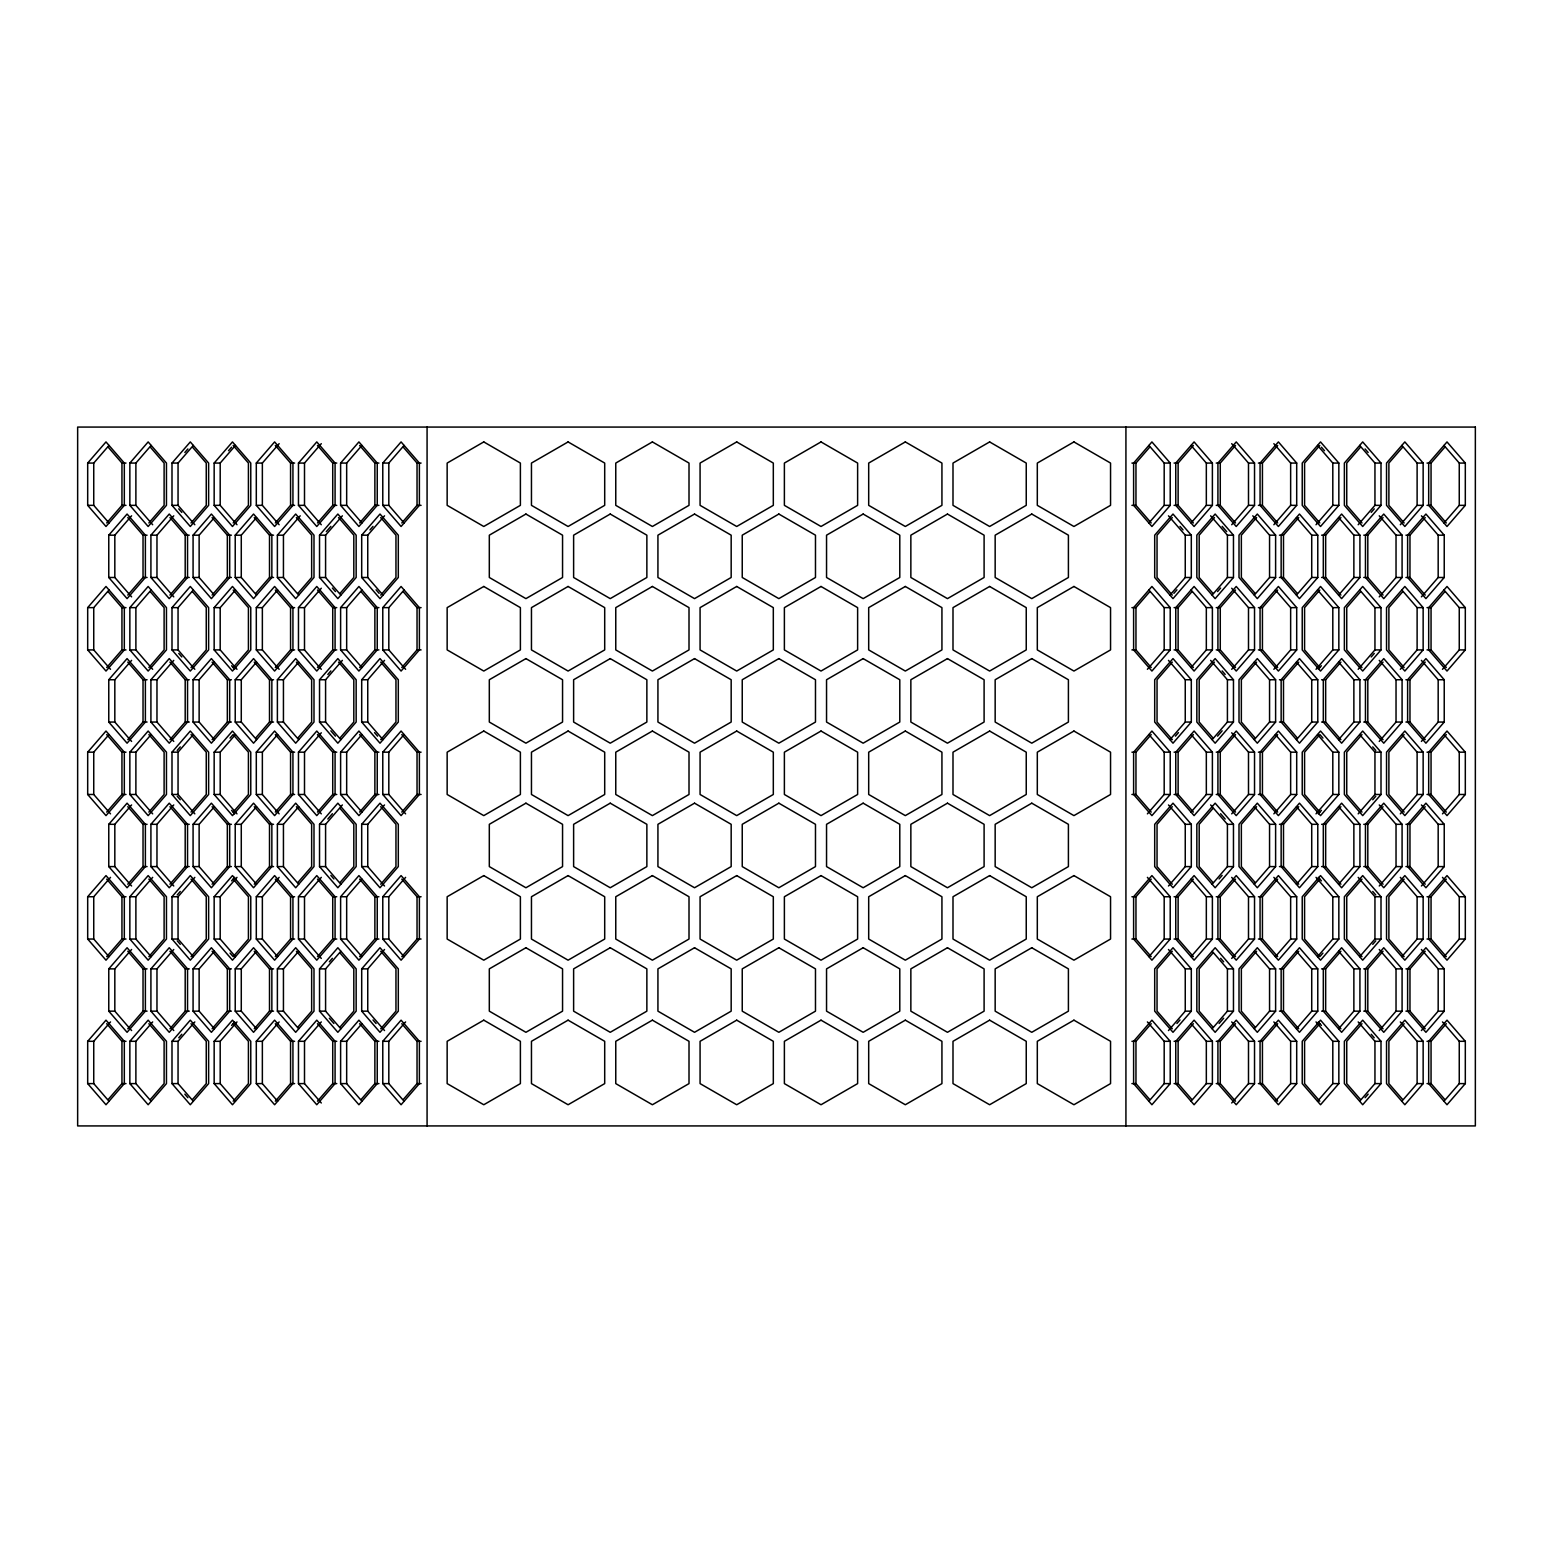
<?xml version="1.0" encoding="UTF-8"?>
<svg xmlns="http://www.w3.org/2000/svg" width="1553" height="1553" viewBox="0 0 1553 1553"><rect width="100%" height="100%" fill="white"/><g stroke="black" fill="none" stroke-linecap="round" stroke-linejoin="round"><path stroke-width="1.5" d="M87.686 463.066L105.992 441.926L124.318 463.066L124.318 505.346L105.992 526.486L87.686 505.346L87.686 463.066L93.743 463.066L109.001 445.439M129.85 463.066L148.156 441.926L166.462 463.066L166.462 505.346L148.156 526.486L129.85 505.346L129.85 463.066L135.887 463.066L151.146 445.439M106.691 522.973L121.949 505.346L121.949 463.066L108.225 447.206M108.768 535.183L127.074 514.043L145.38 535.183L145.38 577.483L127.074 598.623L108.768 577.483L108.768 535.183L114.825 535.183L131.597 515.81M171.995 463.066L190.301 441.926L208.626 463.066L208.626 505.346L190.301 526.486L171.995 505.346L171.995 463.066L178.051 463.066L193.31 445.439M184.846 452.486L187.894 448.972M148.855 522.973L164.113 505.346L164.113 463.066L150.369 447.206M87.686 607.631L105.992 586.471L124.318 607.631L124.318 649.911L105.992 671.051L87.686 649.911L87.686 607.631L93.743 607.631L109.001 590.004M150.913 535.183L169.238 514.043L187.544 535.183L187.544 577.483L169.238 598.623L150.913 577.483L150.913 535.183L156.969 535.183L173.761 515.81M214.159 463.066L232.465 441.926L250.771 463.066L250.771 505.346L232.465 526.486L214.159 505.346L214.159 463.066L220.196 463.066L235.454 445.439M228.524 450.719L231.591 447.206M127.773 595.09L143.031 577.483L143.031 535.183L127.773 517.576M191 522.973L206.258 505.346L206.258 463.066L192.533 447.206M129.85 607.631L148.156 586.471L166.462 607.631L166.462 649.911L148.156 671.051L129.85 649.911L129.85 607.631L135.887 607.631L151.146 590.004M193.077 535.183L211.383 514.043L229.689 535.183L229.689 577.483L211.383 598.623L193.077 577.483L193.077 535.183L199.133 535.183L214.392 517.576M256.303 463.066L274.609 441.926L292.935 463.066L292.935 505.346L274.609 526.486L256.303 505.346L256.303 463.066L262.36 463.066L279.152 443.673M106.691 667.538L121.949 649.911L121.949 607.631L108.225 591.771M169.937 595.09L185.195 577.483L185.195 535.183L169.937 517.576M233.164 522.973L248.422 505.346L248.422 463.066L233.164 445.439M108.768 679.748L127.074 658.608L145.38 679.748L145.38 722.048L127.074 743.188L108.768 722.048L108.768 679.748L114.825 679.748L131.597 660.374M171.995 607.631L190.301 586.471L208.626 607.631L208.626 649.911L190.301 671.051L171.995 649.911L171.995 607.631L178.051 607.631L193.31 590.004M235.221 535.183L253.547 514.043L271.853 535.183L271.853 577.483L253.547 598.623L235.221 577.483L235.221 535.183L241.278 535.183L256.536 517.576M298.467 463.066L316.773 441.926L335.079 463.066L335.079 505.346L316.773 526.486L298.467 505.346L298.467 463.066L304.504 463.066L321.296 443.673M148.855 667.538L164.113 649.911L164.113 607.631L150.369 591.771M212.082 595.09L227.34 577.483L227.34 535.183L212.082 517.576M275.308 522.973L290.566 505.346L290.566 463.066L275.308 445.439M87.686 752.176L105.992 731.036L124.318 752.176L124.318 794.476L105.992 815.616L87.686 794.476L87.686 752.176L93.743 752.176L109.001 734.569M150.913 679.748L169.238 658.608L187.544 679.748L187.544 722.048L169.238 743.188L150.913 722.048L150.913 679.748L156.969 679.748L173.761 660.374M214.159 607.631L232.465 586.471L250.771 607.631L250.771 649.911L232.465 671.051L214.159 649.911L214.159 607.631L220.196 607.631L235.454 590.004M277.385 535.183L295.691 514.043L313.997 535.183L313.997 577.483L295.691 598.623L277.385 577.483L277.385 535.183L283.442 535.183L300.214 515.81M340.612 463.066L358.918 441.926L377.243 463.066L377.243 505.346L358.918 526.486L340.612 505.346L340.612 463.066L346.668 463.066L361.927 445.439M127.773 739.655L143.031 722.048L143.031 679.748L127.773 662.122M191 667.538L206.258 649.911L206.258 607.631L192.533 591.771M255.76 593.343L269.504 577.483L269.504 535.183L254.246 517.576M317.472 522.973L332.73 505.346L332.73 463.066L317.472 445.439M129.85 752.176L148.156 731.036L166.462 752.176L166.462 794.476L148.156 815.616L129.85 794.476L129.85 752.176L135.887 752.176L151.146 734.569M193.077 679.748L211.383 658.608L229.689 679.748L229.689 722.048L211.383 743.188L193.077 722.048L193.077 679.748L199.133 679.748L214.392 662.122M256.303 607.631L274.609 586.471L292.935 607.631L292.935 649.911L274.609 671.051L256.303 649.911L256.303 607.631L262.36 607.631L277.618 590.004M319.53 535.183L337.855 514.043L356.161 535.183L356.161 577.483L337.855 598.623L319.53 577.483L319.53 535.183L325.586 535.183L342.378 515.81M382.776 463.066L401.082 441.926L419.388 463.066L419.388 505.346L401.082 526.486L382.776 505.346L382.776 463.066L388.813 463.066L404.071 445.439M326.285 531.67L330.867 526.37M106.691 812.103L121.949 794.476L121.949 752.176L106.691 734.569M169.937 739.655L185.195 722.048L185.195 679.748L169.937 662.122M233.164 667.538L248.422 649.911L248.422 607.631L233.164 590.004M297.924 593.343L311.648 577.483L311.648 535.183L296.39 517.576M359.617 522.973L374.875 505.346L374.875 463.066L359.617 445.439M108.768 824.313L127.074 803.173L145.38 824.313L145.38 866.593L127.074 887.753L108.768 866.593L108.768 824.313L114.825 824.313L131.597 804.939M171.995 752.176L190.301 731.036L208.626 752.176L208.626 794.476L190.301 815.616L171.995 794.476L171.995 752.176L178.051 752.176L193.31 734.569M235.221 679.748L253.547 658.608L271.853 679.748L271.853 722.048L253.547 743.188L235.221 722.048L235.221 679.748L241.278 679.748L256.536 662.122M298.467 607.631L316.773 586.471L335.079 607.631L335.079 649.911L316.773 671.051L298.467 649.911L298.467 607.631L304.504 607.631L321.296 588.238M361.694 535.183L380 514.043L398.306 535.183L398.306 577.483L380 598.623L361.694 577.483L361.694 535.183L367.75 535.183L384.523 515.81M177.217 750.429L180.264 746.896M369.963 529.903L373.011 526.37M148.855 812.103L164.113 794.476L164.113 752.176L148.855 734.569M212.082 739.655L227.34 722.048L227.34 679.748L212.082 662.122M275.308 667.538L290.566 649.911L290.566 607.631L275.308 590.004M340.068 593.343L353.812 577.483L353.812 535.183L338.554 517.576M401.781 522.973L417.039 505.346L417.039 463.066L403.314 447.206M87.686 896.741L105.992 875.601L124.318 896.741L124.318 939.041L105.992 960.181L87.686 939.041L87.686 896.741L93.743 896.741L110.515 877.367M150.913 824.313L169.238 803.173L187.544 824.313L187.544 866.593L169.238 887.753L150.913 866.593L150.913 824.313L156.969 824.313L173.761 804.939M214.159 752.176L232.465 731.036L250.771 752.176L250.771 794.476L232.465 815.616L214.159 794.476L214.159 752.176L220.196 752.176L235.454 734.569M277.385 679.748L295.691 658.608L313.997 679.748L313.997 722.048L295.691 743.188L277.385 722.048L277.385 679.748L283.442 679.748L298.7 662.122M340.612 607.631L358.918 586.471L377.243 607.631L377.243 649.911L358.918 671.051L340.612 649.911L340.612 607.631L346.668 607.631L361.927 590.004M230.058 738.083L233.105 734.569L248.422 752.176L248.422 794.476L233.164 812.103M127.773 884.22L143.031 866.593L143.031 824.313L127.773 806.686M191 812.103L206.258 794.476L206.258 752.176L191 734.569M255.76 737.889L269.504 722.048L269.504 679.748L254.246 662.122M317.472 667.538L332.73 649.911L332.73 607.631L317.472 590.004M380.699 595.09L395.957 577.483L395.957 535.183L380.699 517.576M129.85 896.741L148.156 875.601L166.462 896.741L166.462 939.041L148.156 960.181L129.85 939.041L129.85 896.741L135.887 896.741L152.679 877.367M193.077 824.313L211.383 803.173L229.689 824.313L229.689 866.593L211.383 887.753L193.077 866.593L193.077 824.313L199.133 824.313L214.392 806.686M256.303 752.176L274.609 731.036L292.935 752.176L292.935 794.476L274.609 815.616L256.303 794.476L256.303 752.176L262.36 752.176L277.618 734.569M319.53 679.748L337.855 658.608L356.161 679.748L356.161 722.048L337.855 743.188L319.53 722.048L319.53 679.748L325.586 679.748L342.378 660.374M382.776 607.631L401.082 586.471L419.388 607.631L419.388 649.911L401.082 671.051L382.776 649.911L382.776 607.631L388.813 607.631L404.071 590.004M327.819 674.468L330.867 670.935M106.691 956.648L121.949 939.041L121.949 896.741L106.691 879.134M169.937 884.22L185.195 866.593L185.195 824.313L169.937 806.686M297.924 737.889L311.648 722.048L311.648 679.748L296.39 662.122M359.617 667.538L374.875 649.911L374.875 607.631L361.15 591.771M108.768 968.878L127.074 947.738L145.38 968.878L145.38 1011.158L127.074 1032.299L108.768 1011.158L108.768 968.878L114.825 968.878L131.597 949.485M171.995 896.741L190.301 875.601L208.626 896.741L208.626 939.041L190.301 960.181L171.995 939.041L171.995 896.741L178.051 896.741L194.824 877.367M235.221 824.313L253.547 803.173L271.853 824.313L271.853 866.593L253.547 887.753L235.221 866.593L235.221 824.313L241.278 824.313L256.536 806.686M298.467 752.176L316.773 731.036L335.079 752.176L335.079 794.476L316.773 815.616L298.467 794.476L298.467 752.176L304.504 752.176L321.296 732.802M361.694 679.748L380 658.608L398.306 679.748L398.306 722.048L380 743.188L361.694 722.048L361.694 679.748L367.75 679.748L384.523 660.374M177.217 894.994L180.264 891.461M148.855 956.648L164.113 939.041L164.113 896.741L148.855 879.134M212.082 884.22L227.34 866.593L227.34 824.313L212.082 806.686M275.308 812.103L290.566 794.476L290.566 752.176L275.308 734.569M340.068 737.889L353.812 722.048L353.812 679.748L338.554 662.122M401.781 667.538L417.039 649.911L417.039 607.631L403.314 591.771M87.686 1041.306L105.992 1020.166L124.318 1041.306L124.318 1083.606L105.992 1104.746L87.686 1083.606L87.686 1041.306L93.743 1041.306L110.515 1021.932M150.913 968.878L169.238 947.738L187.544 968.878L187.544 1011.158L169.238 1032.299L150.913 1011.158L150.913 968.878L156.969 968.878L173.761 949.485M214.159 896.741L232.465 875.601L250.771 896.741L250.771 939.041L232.465 960.181L214.159 939.041L214.159 896.741L220.196 896.741L236.988 877.367M277.385 824.313L295.691 803.173L313.997 824.313L313.997 866.593L295.691 887.753L277.385 866.593L277.385 824.313L283.442 824.313L298.7 806.686M340.612 752.176L358.918 731.036L377.243 752.176L377.243 794.476L358.918 815.616L340.612 794.476L340.612 752.176L346.668 752.176L361.927 734.569M231.591 880.881L234.639 877.367M127.773 1028.785L143.031 1011.158L143.031 968.878L127.773 951.251M191 956.648L206.258 939.041L206.258 896.741L191 879.134M254.246 884.22L269.504 866.593L269.504 824.313L254.246 806.686M317.472 812.103L332.73 794.476L332.73 752.176L317.472 734.569M380.699 739.655L395.957 722.048L395.957 679.748L380.699 662.122M129.85 1041.306L148.156 1020.166L166.462 1041.306L166.462 1083.606L148.156 1104.746L129.85 1083.606L129.85 1041.306L135.887 1041.306L152.679 1021.932M193.077 968.878L211.383 947.738L229.689 968.878L229.689 1011.158L211.383 1032.299L193.077 1011.158L193.077 968.878L199.133 968.878L214.392 951.251M256.303 896.741L274.609 875.601L292.935 896.741L292.935 939.041L274.609 960.181L256.303 939.041L256.303 896.741L262.36 896.741L279.152 877.367M319.53 824.313L337.855 803.173L356.161 824.313L356.161 866.593L337.855 887.753L319.53 866.593L319.53 824.313L325.586 824.313L342.378 804.939M382.776 752.176L401.082 731.036L419.388 752.176L419.388 794.476L401.082 815.616L382.776 794.476L382.776 752.176L388.813 752.176L404.071 734.569M327.819 819.033L332.4 813.733M108.225 1099.466L121.949 1083.606L121.949 1041.306L106.691 1023.699M169.937 1028.785L185.195 1011.158L185.195 968.878L169.937 951.251M297.924 882.453L311.648 866.593L311.648 824.313L296.39 806.686M359.617 812.103L374.875 794.476L374.875 752.176L359.617 734.569M171.995 1041.306L190.301 1020.166L208.626 1041.306L208.626 1083.606L190.301 1104.746L171.995 1083.606L171.995 1041.306L178.051 1041.306L194.824 1021.932M235.221 968.878L253.547 947.738L271.853 968.878L271.853 1011.158L253.547 1032.299L235.221 1011.158L235.221 968.878L241.278 968.878L256.536 951.251M298.467 896.741L316.773 875.601L335.079 896.741L335.079 939.041L316.773 960.181L298.467 939.041L298.467 896.741L304.504 896.741L321.296 877.367M361.694 824.313L380 803.173L398.306 824.313L398.306 866.593L380 887.753L361.694 866.593L361.694 824.313L367.75 824.313L384.523 804.939M178.75 1037.792L181.798 1034.259M150.369 1099.466L164.113 1083.606L164.113 1041.306L148.855 1023.699M212.082 1028.785L227.34 1011.158L227.34 968.878L212.082 951.251M275.308 956.648L290.566 939.041L290.566 896.741L275.308 879.134M340.068 882.453L353.812 866.593L353.812 824.313L340.068 808.453M401.781 812.103L417.039 794.476L417.039 752.176L401.781 734.569M214.159 1041.306L232.465 1020.166L250.771 1041.306L250.771 1083.606L232.465 1104.746L214.159 1083.606L214.159 1041.306L220.196 1041.306L236.988 1021.932M277.385 968.878L295.691 947.738L313.997 968.878L313.997 1011.158L295.691 1032.299L277.385 1011.158L277.385 968.878L283.442 968.878L298.7 951.251M340.612 896.741L358.918 875.601L377.243 896.741L377.243 939.041L358.918 960.181L340.612 939.041L340.612 896.741L346.668 896.741L361.927 879.134M231.591 1025.446L234.639 1021.932M192.533 1099.466L206.258 1083.606L206.258 1041.306L191 1023.699M254.246 1028.785L269.504 1011.158L269.504 968.878L254.246 951.251M317.472 956.648L332.73 939.041L332.73 896.741L317.472 879.134M380.699 884.22L395.957 866.593L395.957 824.313L380.699 806.686M256.303 1041.306L274.609 1020.166L292.935 1041.306L292.935 1083.606L274.609 1104.746L256.303 1083.606L256.303 1041.306L262.36 1041.306L279.152 1021.932M319.53 968.878L337.855 947.738L356.161 968.878L356.161 1011.158L337.855 1032.299L319.53 1011.158L319.53 968.878L325.586 968.878L340.845 951.251M382.776 896.741L401.082 875.601L419.388 896.741L419.388 939.041L401.082 960.181L382.776 939.041L382.776 896.741L388.813 896.741L405.605 877.367M329.333 961.831L332.4 958.298M233.164 1101.213L248.422 1083.606L248.422 1041.306L233.164 1023.699M297.924 1027.018L311.648 1011.158L311.648 968.878L296.39 951.251M359.617 956.648L374.875 939.041L374.875 896.741L359.617 879.134M298.467 1041.306L316.773 1020.166L335.079 1041.306L335.079 1083.606L316.773 1104.746L298.467 1083.606L298.467 1041.306L304.504 1041.306L321.296 1021.932M361.694 968.878L380 947.738L398.306 968.878L398.306 1011.158L380 1032.299L361.694 1011.158L361.694 968.878L367.75 968.878L384.523 949.485M275.308 1101.213L290.566 1083.606L290.566 1041.306L275.308 1023.699M340.068 1027.018L353.812 1011.158L353.812 968.878L340.068 953.018M401.781 956.648L417.039 939.041L417.039 896.741L401.781 879.134M340.612 1041.306L358.918 1020.166L377.243 1041.306L377.243 1083.606L358.918 1104.746L340.612 1083.606L340.612 1041.306L346.668 1041.306L361.927 1023.699M317.472 1101.213L332.73 1083.606L332.73 1041.306L317.472 1023.699M380.699 1028.785L395.957 1011.158L395.957 968.878L380.699 951.251M382.776 1041.306L401.082 1020.166L419.388 1041.306L419.388 1083.606L401.082 1104.746L382.776 1083.606L382.776 1041.306L388.813 1041.306L405.605 1021.932M361.15 1099.466L374.875 1083.606L374.875 1041.306L359.617 1023.699M403.314 1099.466L417.039 1083.606L417.039 1041.306L401.781 1023.699M1151.219 522.973L1135.961 505.346L1135.961 463.066L1149.686 447.206M1193.383 522.973L1178.125 505.346L1178.125 463.066L1193.383 445.439M1148.929 522.973L1164.187 505.346L1164.187 463.066L1148.929 445.439M1170.224 505.346L1151.918 526.486L1133.612 505.346L1133.612 463.066L1151.918 441.926L1170.224 463.066L1170.224 505.346L1164.187 505.346M1172.301 517.576L1157.043 535.183L1157.043 577.483L1172.301 595.09M1235.528 522.973L1220.27 505.346L1220.27 463.066L1235.528 445.439M1191.073 522.973L1206.332 505.346L1206.332 463.066L1191.073 445.439M1212.388 505.346L1194.082 526.486L1175.757 505.346L1175.757 463.066L1194.082 441.926L1212.388 463.066L1212.388 505.346L1206.332 505.346M1151.219 667.538L1135.961 649.911L1135.961 607.631L1149.686 591.771M1214.446 517.576L1199.188 535.183L1199.188 577.483L1212.932 593.343M1277.692 522.973L1262.434 505.346L1262.434 463.066L1277.692 445.439M1169.991 595.09L1185.25 577.483L1185.25 535.183L1168.477 515.81M1231.704 524.739L1248.496 505.346L1248.496 463.066L1231.704 443.673M1173.874 593.343L1176.922 589.81M1191.306 577.483L1173 598.623L1154.694 577.483L1154.694 535.183L1173 514.043L1191.306 535.183L1191.306 577.483L1185.25 577.483M1254.533 505.346L1236.227 526.486L1217.921 505.346L1217.921 463.066L1236.227 441.926L1254.533 463.066L1254.533 505.346L1248.496 505.346M1193.383 667.538L1178.125 649.911L1178.125 607.631L1191.85 591.771M1256.61 517.576L1241.352 535.183L1241.352 577.483L1255.076 593.343M1319.836 445.439L1304.578 463.066L1304.578 505.346L1319.836 522.973M1147.395 669.304L1164.187 649.911L1164.187 607.631L1148.929 590.004M1212.155 595.09L1227.414 577.483L1227.414 535.183L1210.622 515.81M1273.848 524.739L1290.64 505.346L1290.64 463.066L1273.848 443.673M1217.552 591.577L1220.6 588.043M1170.224 649.911L1151.918 671.051L1133.612 649.911L1133.612 607.631L1151.918 586.471L1170.224 607.631L1170.224 649.911L1164.187 649.911M1233.47 577.483L1215.145 598.623L1196.839 577.483L1196.839 535.183L1215.145 514.043L1233.47 535.183L1233.47 577.483L1227.414 577.483M1296.697 505.346L1278.391 526.486L1260.065 505.346L1260.065 463.066L1278.391 441.926L1296.697 463.066L1296.697 505.346L1290.64 505.346M1172.301 662.122L1157.043 679.748L1157.043 722.048L1172.301 739.655M1235.528 667.538L1220.27 649.911L1220.27 607.631L1235.528 590.004M1297.24 593.343L1283.496 577.483L1283.496 535.183L1298.754 517.576M1360.467 447.206L1346.742 463.066L1346.742 505.346L1362 522.973M1191.073 667.538L1206.332 649.911L1206.332 607.631L1191.073 590.004M1254.3 595.09L1269.558 577.483L1269.558 535.183L1252.786 515.81M1316.012 524.739L1332.804 505.346L1332.804 463.066L1317.546 445.439M1212.388 649.911L1194.082 671.051L1175.757 649.911L1175.757 607.631L1194.082 586.471L1212.388 607.631L1212.388 649.911L1206.332 649.911M1275.615 577.483L1257.309 598.623L1239.003 577.483L1239.003 535.183L1257.309 514.043L1275.615 535.183L1275.615 577.483L1269.558 577.483M1338.841 505.346L1320.535 526.486L1302.229 505.346L1302.229 463.066L1320.535 441.926L1338.841 463.066L1338.841 505.346L1332.804 505.346M1151.219 812.103L1135.961 794.476L1135.961 752.176L1151.219 734.569M1214.446 662.122L1199.188 679.748L1199.188 722.048L1212.932 737.889M1277.692 667.538L1262.434 649.911L1262.434 607.631L1277.692 590.004M1340.918 595.09L1325.66 577.483L1325.66 535.183L1340.918 517.576M1402.631 447.206L1388.887 463.066L1388.887 505.346L1404.145 522.973M1169.991 739.655L1185.25 722.048L1185.25 679.748L1168.477 660.374M1231.704 669.304L1248.496 649.911L1248.496 607.631L1231.704 588.238M1296.464 595.09L1311.722 577.483L1311.722 535.183L1296.464 517.576M1175.407 736.141L1178.455 732.608M1358.176 524.739L1374.949 505.346L1374.949 463.066L1359.69 445.439M1371.202 512.393L1374.25 508.879M1191.306 722.048L1173 743.188L1154.694 722.048L1154.694 679.748L1173 658.608L1191.306 679.748L1191.306 722.048L1185.25 722.048M1254.533 649.911L1236.227 671.051L1217.921 649.911L1217.921 607.631L1236.227 586.471L1254.533 607.631L1254.533 649.911L1248.496 649.911M1317.779 577.483L1299.453 598.623L1281.147 577.483L1281.147 535.183L1299.453 514.043L1317.779 535.183L1317.779 577.483L1311.722 577.483M1381.005 505.346L1362.699 526.486L1344.374 505.346L1344.374 463.066L1362.699 441.926L1381.005 463.066L1381.005 505.346L1374.949 505.346M1193.383 812.103L1178.125 794.476L1178.125 752.176L1193.383 734.569M1256.61 662.122L1241.352 679.748L1241.352 722.048L1255.076 737.889M1319.836 590.004L1304.578 607.631L1304.578 649.911L1319.836 667.538M1383.063 595.09L1367.805 577.483L1367.805 535.183L1383.063 517.576M1446.309 522.973L1431.051 505.346L1431.051 463.066L1444.775 447.206M1147.395 813.85L1164.187 794.476L1164.187 752.176L1148.929 734.569M1212.155 739.655L1227.414 722.048L1227.414 679.748L1210.622 660.374M1273.848 669.304L1290.64 649.911L1290.64 607.631L1275.382 590.004M1338.608 595.09L1353.867 577.483L1353.867 535.183L1338.608 517.576M1400.321 524.739L1417.112 505.346L1417.112 463.066L1401.854 445.439M1217.552 736.141L1222.133 730.842M1170.224 794.476L1151.918 815.616L1133.612 794.476L1133.612 752.176L1151.918 731.036L1170.224 752.176L1170.224 794.476L1164.187 794.476M1233.47 722.048L1215.145 743.188L1196.839 722.048L1196.839 679.748L1215.145 658.608L1233.47 679.748L1233.47 722.048L1227.414 722.048M1296.697 649.911L1278.391 671.051L1260.065 649.911L1260.065 607.631L1278.391 586.471L1296.697 607.631L1296.697 649.911L1290.64 649.911M1359.923 577.483L1341.617 598.623L1323.311 577.483L1323.311 535.183L1341.617 514.043L1359.923 535.183L1359.923 577.483L1353.867 577.483M1423.15 505.346L1404.844 526.486L1386.538 505.346L1386.538 463.066L1404.844 441.926L1423.15 463.066L1423.15 505.346L1417.112 505.346M1172.301 806.686L1157.043 824.313L1157.043 866.593L1172.301 884.22M1235.528 812.103L1220.27 794.476L1220.27 752.176L1235.528 734.569M1297.24 737.889L1283.496 722.048L1283.496 679.748L1298.754 662.122M1360.467 591.771L1346.742 607.631L1346.742 649.911L1362 667.538M1425.227 595.09L1409.969 577.483L1409.969 535.183L1425.227 517.576M1191.073 812.103L1206.332 794.476L1206.332 752.176L1191.073 734.569M1254.3 739.655L1269.558 722.048L1269.558 679.748L1254.3 662.122M1316.012 669.304L1332.804 649.911L1332.804 607.631L1317.546 590.004M1379.239 596.857L1396.031 577.483L1396.031 535.183L1379.239 515.81M1443.999 522.973L1459.257 505.346L1459.257 463.066L1443.999 445.439M1318.361 669.304L1321.409 665.771M1212.388 794.476L1194.082 815.616L1175.757 794.476L1175.757 752.176L1194.082 731.036L1212.388 752.176L1212.388 794.476L1206.332 794.476M1275.615 722.048L1257.309 743.188L1239.003 722.048L1239.003 679.748L1257.309 658.608L1275.615 679.748L1275.615 722.048L1269.558 722.048M1338.841 649.911L1320.535 671.051L1302.229 649.911L1302.229 607.631L1320.535 586.471L1338.841 607.631L1338.841 649.911L1332.804 649.911M1402.087 577.483L1383.762 598.623L1365.456 577.483L1365.456 535.183L1383.762 514.043L1402.087 535.183L1402.087 577.483L1396.031 577.483M1465.314 505.346L1447.008 526.486L1428.682 505.346L1428.682 463.066L1447.008 441.926L1465.314 463.066L1465.314 505.346L1459.257 505.346M1151.219 956.648L1135.961 939.041L1135.961 896.741L1151.219 879.134M1212.932 808.453L1199.188 824.313L1199.188 866.593L1212.932 882.453M1277.692 812.103L1262.434 794.476L1262.434 752.176L1277.692 734.569M1340.918 739.655L1325.66 722.048L1325.66 679.748L1340.918 662.122M1402.631 591.771L1388.887 607.631L1388.887 649.911L1404.145 667.538M1168.477 885.986L1185.25 866.593L1185.25 824.313L1168.477 804.939M1231.704 813.85L1248.496 794.476L1248.496 752.176L1231.704 732.802M1296.464 739.655L1311.722 722.048L1311.722 679.748L1296.464 662.122M1358.176 669.304L1374.949 649.911L1374.949 607.631L1359.69 590.004M1421.403 596.857L1438.175 577.483L1438.175 535.183L1421.403 515.81M1371.202 656.958L1374.25 653.444M1191.306 866.593L1173 887.753L1154.694 866.593L1154.694 824.313L1173 803.173L1191.306 824.313L1191.306 866.593L1185.25 866.593M1254.533 794.476L1236.227 815.616L1217.921 794.476L1217.921 752.176L1236.227 731.036L1254.533 752.176L1254.533 794.476L1248.496 794.476M1317.779 722.048L1299.453 743.188L1281.147 722.048L1281.147 679.748L1299.453 658.608L1317.779 679.748L1317.779 722.048L1311.722 722.048M1381.005 649.911L1362.699 671.051L1344.374 649.911L1344.374 607.631L1362.699 586.471L1381.005 607.631L1381.005 649.911L1374.949 649.911M1444.232 577.483L1425.926 598.623L1407.62 577.483L1407.62 535.183L1425.926 514.043L1444.232 535.183L1444.232 577.483L1438.175 577.483M1193.383 956.648L1178.125 939.041L1178.125 896.741L1193.383 879.134M1256.61 806.686L1241.352 824.313L1241.352 866.593L1255.076 882.453M1383.063 739.655L1367.805 722.048L1367.805 679.748L1383.063 662.122M1446.309 667.538L1431.051 649.911L1431.051 607.631L1444.775 591.771M1148.929 956.648L1164.187 939.041L1164.187 896.741L1147.395 877.367M1212.155 884.22L1227.414 866.593L1227.414 824.313L1210.622 804.939M1273.848 813.85L1290.64 794.476L1290.64 752.176L1275.382 734.569M1338.608 739.655L1353.867 722.048L1353.867 679.748L1338.608 662.122M1219.086 878.94L1222.133 875.407M1400.321 669.304L1417.112 649.911L1417.112 607.631L1401.854 590.004M1170.224 939.041L1151.918 960.181L1133.612 939.041L1133.612 896.741L1151.918 875.601L1170.224 896.741L1170.224 939.041L1164.187 939.041M1233.47 866.593L1215.145 887.753L1196.839 866.593L1196.839 824.313L1215.145 803.173L1233.47 824.313L1233.47 866.593L1227.414 866.593M1296.697 794.476L1278.391 815.616L1260.065 794.476L1260.065 752.176L1278.391 731.036L1296.697 752.176L1296.697 794.476L1290.64 794.476M1359.923 722.048L1341.617 743.188L1323.311 722.048L1323.311 679.748L1341.617 658.608L1359.923 679.748L1359.923 722.048L1353.867 722.048M1423.15 649.911L1404.844 671.051L1386.538 649.911L1386.538 607.631L1404.844 586.471L1423.15 607.631L1423.15 649.911L1417.112 649.911M1172.301 951.251L1157.043 968.878L1157.043 1011.158L1172.301 1028.785M1235.528 956.648L1220.27 939.041L1220.27 896.741L1235.528 879.134M1298.754 884.22L1283.496 866.593L1283.496 824.313L1298.754 806.686M1362 734.569L1346.742 752.176L1346.742 794.476L1362 812.103M1425.227 739.655L1409.969 722.048L1409.969 679.748L1425.227 662.122M1191.073 956.648L1206.332 939.041L1206.332 896.741L1191.073 879.134M1254.3 884.22L1269.558 866.593L1269.558 824.313L1254.3 806.686M1316.012 813.85L1332.804 794.476L1332.804 752.176L1317.546 734.569M1379.239 741.422L1396.031 722.048L1396.031 679.748L1379.239 660.374M1442.485 669.304L1459.257 649.911L1459.257 607.631L1443.999 590.004M1318.361 813.85L1321.409 810.336M1212.388 939.041L1194.082 960.181L1175.757 939.041L1175.757 896.741L1194.082 875.601L1212.388 896.741L1212.388 939.041L1206.332 939.041M1275.615 866.593L1257.309 887.753L1239.003 866.593L1239.003 824.313L1257.309 803.173L1275.615 824.313L1275.615 866.593L1269.558 866.593M1338.841 794.476L1320.535 815.616L1302.229 794.476L1302.229 752.176L1320.535 731.036L1338.841 752.176L1338.841 794.476L1332.804 794.476M1402.087 722.048L1383.762 743.188L1365.456 722.048L1365.456 679.748L1383.762 658.608L1402.087 679.748L1402.087 722.048L1396.031 722.048M1465.314 649.911L1447.008 671.051L1428.682 649.911L1428.682 607.631L1447.008 586.471L1465.314 607.631L1465.314 649.911L1459.257 649.911M1149.686 1099.466L1135.961 1083.606L1135.961 1041.306L1151.219 1023.699M1212.932 953.018L1199.188 968.878L1199.188 1011.158L1212.932 1027.018M1277.692 956.648L1262.434 939.041L1262.434 896.741L1277.692 879.134M1340.918 884.22L1325.66 866.593L1325.66 824.313L1340.918 806.686M1404.145 734.569L1388.887 752.176L1388.887 794.476L1404.145 812.103M1168.477 1030.551L1185.25 1011.158L1185.25 968.878L1168.477 949.485M1231.704 958.415L1248.496 939.041L1248.496 896.741L1231.704 877.367M1296.464 884.22L1311.722 866.593L1311.722 824.313L1296.464 806.686M1176.922 1023.505L1179.989 1019.972M1358.176 813.85L1374.949 794.476L1374.949 752.176L1359.69 734.569M1421.403 741.422L1438.175 722.048L1438.175 679.748L1421.403 660.374M1372.736 799.756L1375.783 796.243M1191.306 1011.158L1173 1032.299L1154.694 1011.158L1154.694 968.878L1173 947.738L1191.306 968.878L1191.306 1011.158L1185.25 1011.158M1254.533 939.041L1236.227 960.181L1217.921 939.041L1217.921 896.741L1236.227 875.601L1254.533 896.741L1254.533 939.041L1248.496 939.041M1317.779 866.593L1299.453 887.753L1281.147 866.593L1281.147 824.313L1299.453 803.173L1317.779 824.313L1317.779 866.593L1311.722 866.593M1381.005 794.476L1362.699 815.616L1344.374 794.476L1344.374 752.176L1362.699 731.036L1381.005 752.176L1381.005 794.476L1374.949 794.476M1444.232 722.048L1425.926 743.188L1407.62 722.048L1407.62 679.748L1425.926 658.608L1444.232 679.748L1444.232 722.048L1438.175 722.048M1191.85 1099.466L1178.125 1083.606L1178.125 1041.306L1193.383 1023.699M1256.61 951.251L1241.352 968.878L1241.352 1011.158L1255.076 1027.018M1319.836 879.134L1304.578 896.741L1304.578 939.041L1319.836 956.648L1322.942 953.134M1383.063 884.22L1367.805 866.593L1367.805 824.313L1383.063 806.686M1446.309 812.103L1431.051 794.476L1431.051 752.176L1446.309 734.569M1148.929 1101.213L1164.187 1083.606L1164.187 1041.306L1147.395 1021.932M1212.155 1028.785L1227.414 1011.158L1227.414 968.878L1212.155 951.251M1275.382 956.648L1290.64 939.041L1290.64 896.741L1273.848 877.367M1338.608 884.22L1353.867 866.593L1353.867 824.313L1338.608 806.686M1400.321 813.85L1417.112 794.476L1417.112 752.176L1401.854 734.569M1219.086 1023.505L1223.667 1018.205M1170.224 1083.606L1151.918 1104.746L1133.612 1083.606L1133.612 1041.306L1151.918 1020.166L1170.224 1041.306L1170.224 1083.606L1164.187 1083.606M1233.47 1011.158L1215.145 1032.299L1196.839 1011.158L1196.839 968.878L1215.145 947.738L1233.47 968.878L1233.47 1011.158L1227.414 1011.158M1296.697 939.041L1278.391 960.181L1260.065 939.041L1260.065 896.741L1278.391 875.601L1296.697 896.741L1296.697 939.041L1290.64 939.041M1359.923 866.593L1341.617 887.753L1323.311 866.593L1323.311 824.313L1341.617 803.173L1359.923 824.313L1359.923 866.593L1353.867 866.593M1423.15 794.476L1404.844 815.616L1386.538 794.476L1386.538 752.176L1404.844 731.036L1423.15 752.176L1423.15 794.476L1417.112 794.476M1235.528 1101.213L1220.27 1083.606L1220.27 1041.306L1235.528 1023.699M1298.754 1028.785L1283.496 1011.158L1283.496 968.878L1298.754 951.251M1362 879.134L1346.742 896.741L1346.742 939.041L1362 956.648M1425.227 884.22L1409.969 866.593L1409.969 824.313L1425.227 806.686M1191.073 1101.213L1206.332 1083.606L1206.332 1041.306L1191.073 1023.699M1254.3 1028.785L1269.558 1011.158L1269.558 968.878L1254.3 951.251M1317.546 956.648L1332.804 939.041L1332.804 896.741L1316.012 877.367M1379.239 885.986L1396.031 866.593L1396.031 824.313L1379.239 804.939M1442.485 813.85L1459.257 794.476L1459.257 752.176L1443.999 734.569M1212.388 1083.606L1194.082 1104.746L1175.757 1083.606L1175.757 1041.306L1194.082 1020.166L1212.388 1041.306L1212.388 1083.606L1206.332 1083.606M1275.615 1011.158L1257.309 1032.299L1239.003 1011.158L1239.003 968.878L1257.309 947.738L1275.615 968.878L1275.615 1011.158L1269.558 1011.158M1338.841 939.041L1320.535 960.181L1302.229 939.041L1302.229 896.741L1320.535 875.601L1338.841 896.741L1338.841 939.041L1332.804 939.041M1402.087 866.593L1383.762 887.753L1365.456 866.593L1365.456 824.313L1383.762 803.173L1402.087 824.313L1402.087 866.593L1396.031 866.593M1465.314 794.476L1447.008 815.616L1428.682 794.476L1428.682 752.176L1447.008 731.036L1465.314 752.176L1465.314 794.476L1459.257 794.476M1277.692 1101.213L1262.434 1083.606L1262.434 1041.306L1277.692 1023.699M1340.918 1028.785L1325.66 1011.158L1325.66 968.878L1340.918 951.251M1404.145 879.134L1388.887 896.741L1388.887 939.041L1404.145 956.648M1231.704 1102.979L1248.496 1083.606L1248.496 1041.306L1231.704 1021.932M1296.464 1028.785L1311.722 1011.158L1311.722 968.878L1296.464 951.251M1359.69 956.648L1374.949 939.041L1374.949 896.741L1358.176 877.367M1421.403 885.986L1438.175 866.593L1438.175 824.313L1421.403 804.939M1372.736 944.321L1375.783 940.807M1254.533 1083.606L1236.227 1104.746L1217.921 1083.606L1217.921 1041.306L1236.227 1020.166L1254.533 1041.306L1254.533 1083.606L1248.496 1083.606M1317.779 1011.158L1299.453 1032.299L1281.147 1011.158L1281.147 968.878L1299.453 947.738L1317.779 968.878L1317.779 1011.158L1311.722 1011.158M1381.005 939.041L1362.699 960.181L1344.374 939.041L1344.374 896.741L1362.699 875.601L1381.005 896.741L1381.005 939.041L1374.949 939.041M1444.232 866.593L1425.926 887.753L1407.62 866.593L1407.62 824.313L1425.926 803.173L1444.232 824.313L1444.232 866.593L1438.175 866.593M1319.836 1023.699L1304.578 1041.306L1304.578 1083.606L1319.836 1101.213M1383.063 1028.785L1367.805 1011.158L1367.805 968.878L1383.063 951.251M1446.309 956.648L1431.051 939.041L1431.051 896.741L1446.309 879.134M1275.382 1101.213L1290.64 1083.606L1290.64 1041.306L1273.848 1021.932M1338.608 1028.785L1353.867 1011.158L1353.867 968.878L1338.608 951.251M1401.854 956.648L1417.112 939.041L1417.112 896.741L1400.321 877.367M1296.697 1083.606L1278.391 1104.746L1260.065 1083.606L1260.065 1041.306L1278.391 1020.166L1296.697 1041.306L1296.697 1083.606L1290.64 1083.606M1359.923 1011.158L1341.617 1032.299L1323.311 1011.158L1323.311 968.878L1341.617 947.738L1359.923 968.878L1359.923 1011.158L1353.867 1011.158M1423.15 939.041L1404.844 960.181L1386.538 939.041L1386.538 896.741L1404.844 875.601L1423.15 896.741L1423.15 939.041L1417.112 939.041M1362 1023.699L1346.742 1041.306L1346.742 1083.606L1360.467 1099.466M1425.227 1028.785L1409.969 1011.158L1409.969 968.878L1425.227 951.251M1317.546 1101.213L1332.804 1083.606L1332.804 1041.306L1316.012 1021.932M1379.239 1030.551L1396.031 1011.158L1396.031 968.878L1379.239 949.485M1443.999 956.648L1459.257 939.041L1459.257 896.741L1442.485 877.367M1338.841 1083.606L1320.535 1104.746L1302.229 1083.606L1302.229 1041.306L1320.535 1020.166L1338.841 1041.306L1338.841 1083.606L1332.804 1083.606M1402.087 1011.158L1383.762 1032.299L1365.456 1011.158L1365.456 968.878L1383.762 947.738L1402.087 968.878L1402.087 1011.158L1396.031 1011.158M1465.314 939.041L1447.008 960.181L1428.682 939.041L1428.682 896.741L1447.008 875.601L1465.314 896.741L1465.314 939.041L1459.257 939.041M1404.145 1023.699L1388.887 1041.306L1388.887 1083.606L1402.631 1099.466M1359.69 1101.213L1374.949 1083.606L1374.949 1041.306L1358.176 1021.932M1421.403 1030.551L1438.175 1011.158L1438.175 968.878L1421.403 949.485M1365.106 1097.699L1368.154 1094.166M1381.005 1083.606L1362.699 1104.746L1344.374 1083.606L1344.374 1041.306L1362.699 1020.166L1381.005 1041.306L1381.005 1083.606L1374.949 1083.606M1444.232 1011.158L1425.926 1032.299L1407.62 1011.158L1407.62 968.878L1425.926 947.738L1444.232 968.878L1444.232 1011.158L1438.175 1011.158M1444.775 1099.466L1431.051 1083.606L1431.051 1041.306L1446.309 1023.699M1401.854 1101.213L1417.112 1083.606L1417.112 1041.306L1400.321 1021.932M1423.15 1083.606L1404.844 1104.746L1386.538 1083.606L1386.538 1041.306L1404.844 1020.166L1423.15 1041.306L1423.15 1083.606L1417.112 1083.606M1443.999 1101.213L1459.257 1083.606L1459.257 1041.306L1442.485 1021.932M1465.314 1083.606L1447.008 1104.746L1428.682 1083.606L1428.682 1041.306L1447.008 1020.166L1465.314 1041.306L1465.314 1083.606L1459.257 1083.606M121.949 463.066L125.987 463.066M290.566 463.066L294.604 463.066M332.73 463.066L336.768 463.066M374.875 463.066L378.913 463.066M417.039 463.066L421.077 463.066M1131.923 463.066L1135.961 463.066M1164.187 463.066L1170.224 463.066M1174.087 463.066L1178.125 463.066M1206.332 463.066L1212.388 463.066M1216.232 463.066L1220.27 463.066M1248.496 463.066L1254.533 463.066M1258.396 463.066L1262.434 463.066M1290.64 463.066L1296.697 463.066M1332.804 463.066L1338.841 463.066M1374.949 463.066L1381.005 463.066M1417.112 463.066L1423.15 463.066M1427.013 463.066L1431.051 463.066M1459.257 463.066L1465.314 463.066M87.686 505.346L93.743 505.346L109.001 522.973M121.949 505.346L125.987 505.346M129.85 505.346L135.887 505.346L152.679 524.739M171.995 505.346L178.051 505.346L194.824 524.739M214.159 505.346L220.196 505.346L236.988 524.739M256.303 505.346L262.36 505.346L279.152 524.739M290.566 505.346L294.604 505.346M298.467 505.346L304.504 505.346L321.296 524.739M332.73 505.346L336.768 505.346M340.612 505.346L346.668 505.346L361.927 522.973M374.875 505.346L378.913 505.346M382.776 505.346L388.813 505.346L404.071 522.973M417.039 505.346L421.077 505.346M1131.923 505.346L1135.961 505.346M1174.087 505.346L1178.125 505.346M1216.232 505.346L1220.27 505.346M1258.396 505.346L1262.434 505.346M1427.013 505.346L1431.051 505.346M143.031 535.183L147.069 535.183M185.195 535.183L189.233 535.183M227.34 535.183L231.378 535.183M269.504 535.183L273.542 535.183M1185.25 535.183L1191.306 535.183M1227.414 535.183L1233.47 535.183M1269.558 535.183L1275.615 535.183M1279.458 535.183L1283.496 535.183M1311.722 535.183L1317.779 535.183M1321.622 535.183L1325.66 535.183M1353.867 535.183L1359.923 535.183M1363.767 535.183L1367.805 535.183M1396.031 535.183L1402.087 535.183M1405.931 535.183L1409.969 535.183M1438.175 535.183L1444.232 535.183M108.768 577.483L114.825 577.483L131.597 596.857M143.031 577.483L147.069 577.483M150.913 577.483L156.969 577.483L173.761 596.857M185.195 577.483L189.233 577.483M193.077 577.483L199.133 577.483L214.392 595.09M227.34 577.483L231.378 577.483M235.221 577.483L241.278 577.483L256.536 595.09M269.504 577.483L273.542 577.483M277.385 577.483L283.442 577.483L298.7 595.09M319.53 577.483L325.586 577.483L340.845 595.09M361.694 577.483L367.75 577.483L383.009 595.09M1279.458 577.483L1283.496 577.483M1321.622 577.483L1325.66 577.483M1363.767 577.483L1367.805 577.483M1405.931 577.483L1409.969 577.483M121.949 607.631L125.987 607.631M290.566 607.631L294.604 607.631M332.73 607.631L336.768 607.631M374.875 607.631L378.913 607.631M417.039 607.631L421.077 607.631M1131.923 607.631L1135.961 607.631M1164.187 607.631L1170.224 607.631M1174.087 607.631L1178.125 607.631M1206.332 607.631L1212.388 607.631M1216.232 607.631L1220.27 607.631M1248.496 607.631L1254.533 607.631M1258.396 607.631L1262.434 607.631M1290.64 607.631L1296.697 607.631M1332.804 607.631L1338.841 607.631M1374.949 607.631L1381.005 607.631M1417.112 607.631L1423.15 607.631M1427.013 607.631L1431.051 607.631M1459.257 607.631L1465.314 607.631M87.686 649.911L93.743 649.911L110.515 669.304M121.949 649.911L125.987 649.911M129.85 649.911L135.887 649.911L152.679 669.304M171.995 649.911L178.051 649.911L194.824 669.304M214.159 649.911L220.196 649.911L236.988 669.304M256.303 649.911L262.36 649.911L279.152 669.304M290.566 649.911L294.604 649.911M298.467 649.911L304.504 649.911L321.296 669.304M332.73 649.911L336.768 649.911M340.612 649.911L346.668 649.911L361.927 667.538M374.875 649.911L378.913 649.911M382.776 649.911L388.813 649.911L405.605 669.304M417.039 649.911L421.077 649.911M1131.923 649.911L1135.961 649.911M1174.087 649.911L1178.125 649.911M1216.232 649.911L1220.27 649.911M1258.396 649.911L1262.434 649.911M1427.013 649.911L1431.051 649.911M143.031 679.748L147.069 679.748M185.195 679.748L189.233 679.748M227.34 679.748L231.378 679.748M269.504 679.748L273.542 679.748M1185.25 679.748L1191.306 679.748M1227.414 679.748L1233.47 679.748M1269.558 679.748L1275.615 679.748M1279.458 679.748L1283.496 679.748M1311.722 679.748L1317.779 679.748M1321.622 679.748L1325.66 679.748M1353.867 679.748L1359.923 679.748M1363.767 679.748L1367.805 679.748M1396.031 679.748L1402.087 679.748M1405.931 679.748L1409.969 679.748M1438.175 679.748L1444.232 679.748M108.768 722.048L114.825 722.048L131.597 741.422M143.031 722.048L147.069 722.048M150.913 722.048L156.969 722.048L173.761 741.422M185.195 722.048L189.233 722.048M193.077 722.048L199.133 722.048L214.392 739.655M227.34 722.048L231.378 722.048M235.221 722.048L241.278 722.048L256.536 739.655M269.504 722.048L273.542 722.048M277.385 722.048L283.442 722.048L298.7 739.655M319.53 722.048L325.586 722.048L340.845 739.655M361.694 722.048L367.75 722.048L383.009 739.655M1279.458 722.048L1283.496 722.048M1321.622 722.048L1325.66 722.048M1363.767 722.048L1367.805 722.048M1405.931 722.048L1409.969 722.048M121.949 752.176L125.987 752.176M290.566 752.176L294.604 752.176M332.73 752.176L336.768 752.176M374.875 752.176L378.913 752.176M417.039 752.176L421.077 752.176M1131.923 752.176L1135.961 752.176M1164.187 752.176L1170.224 752.176M1174.087 752.176L1178.125 752.176M1206.332 752.176L1212.388 752.176M1216.232 752.176L1220.27 752.176M1248.496 752.176L1254.533 752.176M1258.396 752.176L1262.434 752.176M1290.64 752.176L1296.697 752.176M1332.804 752.176L1338.841 752.176M1374.949 752.176L1381.005 752.176M1417.112 752.176L1423.15 752.176M1427.013 752.176L1431.051 752.176M1459.257 752.176L1465.314 752.176M87.686 794.476L93.743 794.476L110.515 813.85M121.949 794.476L125.987 794.476M129.85 794.476L135.887 794.476L152.679 813.85M171.995 794.476L178.051 794.476L194.824 813.85M214.159 794.476L220.196 794.476L236.988 813.85M256.303 794.476L262.36 794.476L279.152 813.85M290.566 794.476L294.604 794.476M298.467 794.476L304.504 794.476L321.296 813.85M332.73 794.476L336.768 794.476M340.612 794.476L346.668 794.476L361.927 812.103M374.875 794.476L378.913 794.476M382.776 794.476L388.813 794.476L405.605 813.85M417.039 794.476L421.077 794.476M1131.923 794.476L1135.961 794.476M1174.087 794.476L1178.125 794.476M1216.232 794.476L1220.27 794.476M1258.396 794.476L1262.434 794.476M1427.013 794.476L1431.051 794.476M143.031 824.313L147.069 824.313M185.195 824.313L189.233 824.313M227.34 824.313L231.378 824.313M269.504 824.313L273.542 824.313M1185.25 824.313L1191.306 824.313M1227.414 824.313L1233.47 824.313M1269.558 824.313L1275.615 824.313M1279.458 824.313L1283.496 824.313M1311.722 824.313L1317.779 824.313M1321.622 824.313L1325.66 824.313M1353.867 824.313L1359.923 824.313M1363.767 824.313L1367.805 824.313M1396.031 824.313L1402.087 824.313M1405.931 824.313L1409.969 824.313M1438.175 824.313L1444.232 824.313M108.768 866.593L114.825 866.593L131.597 885.986M143.031 866.593L147.069 866.593M150.913 866.593L156.969 866.593L173.761 885.986M185.195 866.593L189.233 866.593M193.077 866.593L199.133 866.593L214.392 884.22M227.34 866.593L231.378 866.593M235.221 866.593L241.278 866.593L256.536 884.22M269.504 866.593L273.542 866.593M277.385 866.593L283.442 866.593L298.7 884.22M319.53 866.593L325.586 866.593L340.845 884.22M361.694 866.593L367.75 866.593L384.523 885.986M1279.458 866.593L1283.496 866.593M1321.622 866.593L1325.66 866.593M1363.767 866.593L1367.805 866.593M1405.931 866.593L1409.969 866.593M121.949 896.741L125.987 896.741M290.566 896.741L294.604 896.741M332.73 896.741L336.768 896.741M374.875 896.741L378.913 896.741M417.039 896.741L421.077 896.741M1131.923 896.741L1135.961 896.741M1164.187 896.741L1170.224 896.741M1174.087 896.741L1178.125 896.741M1206.332 896.741L1212.388 896.741M1216.232 896.741L1220.27 896.741M1248.496 896.741L1254.533 896.741M1258.396 896.741L1262.434 896.741M1290.64 896.741L1296.697 896.741M1332.804 896.741L1338.841 896.741M1374.949 896.741L1381.005 896.741M1417.112 896.741L1423.15 896.741M1427.013 896.741L1431.051 896.741M1459.257 896.741L1465.314 896.741M87.686 939.041L93.743 939.041L109.001 956.648M121.949 939.041L125.987 939.041M129.85 939.041L135.887 939.041L151.146 956.648M171.995 939.041L178.051 939.041L193.31 956.648M214.159 939.041L220.196 939.041L235.454 956.648M256.303 939.041L262.36 939.041L277.618 956.648M290.566 939.041L294.604 939.041M298.467 939.041L304.504 939.041L321.296 958.415M332.73 939.041L336.768 939.041M340.612 939.041L346.668 939.041L361.927 956.648M374.875 939.041L378.913 939.041M382.776 939.041L388.813 939.041L404.071 956.648M417.039 939.041L421.077 939.041M1131.923 939.041L1135.961 939.041M1174.087 939.041L1178.125 939.041M1216.232 939.041L1220.27 939.041M1258.396 939.041L1262.434 939.041M1427.013 939.041L1431.051 939.041M143.031 968.878L147.069 968.878M185.195 968.878L189.233 968.878M227.34 968.878L231.378 968.878M269.504 968.878L273.542 968.878M1185.25 968.878L1191.306 968.878M1227.414 968.878L1233.47 968.878M1269.558 968.878L1275.615 968.878M1279.458 968.878L1283.496 968.878M1311.722 968.878L1317.779 968.878M1321.622 968.878L1325.66 968.878M1353.867 968.878L1359.923 968.878M1363.767 968.878L1367.805 968.878M1396.031 968.878L1402.087 968.878M1405.931 968.878L1409.969 968.878M1438.175 968.878L1444.232 968.878M108.768 1011.158L114.825 1011.158L131.597 1030.551M143.031 1011.158L147.069 1011.158M150.913 1011.158L156.969 1011.158L173.761 1030.551M185.195 1011.158L189.233 1011.158M193.077 1011.158L199.133 1011.158L214.392 1028.785M227.34 1011.158L231.378 1011.158M235.221 1011.158L241.278 1011.158L256.536 1028.785M269.504 1011.158L273.542 1011.158M277.385 1011.158L283.442 1011.158L298.7 1028.785M319.53 1011.158L325.586 1011.158L340.845 1028.785M361.694 1011.158L367.75 1011.158L384.523 1030.551M1279.458 1011.158L1283.496 1011.158M1321.622 1011.158L1325.66 1011.158M1363.767 1011.158L1367.805 1011.158M1405.931 1011.158L1409.969 1011.158M121.949 1041.306L125.987 1041.306M290.566 1041.306L294.604 1041.306M332.73 1041.306L336.768 1041.306M374.875 1041.306L378.913 1041.306M417.039 1041.306L421.077 1041.306M1131.923 1041.306L1135.961 1041.306M1164.187 1041.306L1170.224 1041.306M1174.087 1041.306L1178.125 1041.306M1206.332 1041.306L1212.388 1041.306M1216.232 1041.306L1220.27 1041.306M1248.496 1041.306L1254.533 1041.306M1258.396 1041.306L1262.434 1041.306M1290.64 1041.306L1296.697 1041.306M1332.804 1041.306L1338.841 1041.306M1374.949 1041.306L1381.005 1041.306M1417.112 1041.306L1423.15 1041.306M1427.013 1041.306L1431.051 1041.306M1459.257 1041.306L1465.314 1041.306M87.686 1083.606L93.743 1083.606L109.001 1101.213M121.949 1083.606L125.987 1083.606M129.85 1083.606L135.887 1083.606L151.146 1101.213M171.995 1083.606L178.051 1083.606L193.31 1101.213M214.159 1083.606L220.196 1083.606L235.454 1101.213M256.303 1083.606L262.36 1083.606L277.618 1101.213M290.566 1083.606L294.604 1083.606M298.467 1083.606L304.504 1083.606L321.296 1102.979M332.73 1083.606L336.768 1083.606M340.612 1083.606L346.668 1083.606L361.927 1101.213M374.875 1083.606L378.913 1083.606M382.776 1083.606L388.813 1083.606L404.071 1101.213M417.039 1083.606L421.077 1083.606M1131.923 1083.606L1135.961 1083.606M1174.087 1083.606L1178.125 1083.606M1216.232 1083.606L1220.27 1083.606M1258.396 1083.606L1262.434 1083.606M1427.013 1083.606L1431.051 1083.606M1365.106 448.972L1368.154 452.486M1321.409 447.206L1324.476 450.719M1222.133 526.37L1226.715 531.67M1372.736 746.896L1375.783 750.429M1179.989 526.37L1183.037 529.903M1322.942 738.083L1319.895 734.569L1304.578 752.176L1304.578 794.476L1319.836 812.103M1222.133 670.935L1225.181 674.468M1372.736 891.461L1375.783 894.994M1318.361 877.367L1321.409 880.881M1220.6 813.733L1225.181 819.033M1371.202 1034.259L1374.25 1037.792M1318.361 1021.932L1321.409 1025.446M1220.6 958.298L1223.667 961.831M376.078 589.81L379.126 593.343M332.4 588.043L335.448 591.577M374.545 732.608L377.593 736.141M178.75 508.879L181.798 512.393M330.867 730.842L335.448 736.141M231.591 665.771L234.639 669.304M178.75 653.444L181.798 656.958M330.867 875.407L333.914 878.94M231.591 810.336L234.639 813.85M373.011 1019.972L376.078 1023.505M177.217 796.243L180.264 799.756M233.164 879.134L248.422 896.741L248.422 939.041L233.164 956.648L230.058 953.134M329.333 1018.205L333.914 1023.505M177.217 940.807L180.264 944.321M184.846 1094.166L187.894 1097.699M1125.925 427.075L1125.925 1125.925M427.075 427.075L427.075 1125.925M388.813 463.066L388.813 505.346M388.813 607.631L388.813 649.911M388.813 752.176L388.813 794.476M388.813 896.741L388.813 939.041M388.813 1041.306L388.813 1083.606M367.75 535.183L367.75 577.483M367.75 679.748L367.75 722.048M367.75 824.313L367.75 866.593M367.75 968.878L367.75 1011.158M346.668 463.066L346.668 505.346M346.668 607.631L346.668 649.911M346.668 752.176L346.668 794.476M346.668 896.741L346.668 939.041M346.668 1041.306L346.668 1083.606M325.586 535.183L325.586 577.483M325.586 679.748L325.586 722.048M325.586 824.313L325.586 866.593M325.586 968.878L325.586 1011.158M304.504 463.066L304.504 505.346M304.504 607.631L304.504 649.911M304.504 752.176L304.504 794.476M304.504 896.741L304.504 939.041M304.504 1041.306L304.504 1083.606M283.442 535.183L283.442 577.483M283.442 679.748L283.442 722.048M283.442 824.313L283.442 866.593M283.442 968.878L283.442 1011.158M262.36 463.066L262.36 505.346M262.36 607.631L262.36 649.911M262.36 752.176L262.36 794.476M262.36 896.741L262.36 939.041M262.36 1041.306L262.36 1083.606M241.278 535.183L241.278 577.483M241.278 679.748L241.278 722.048M241.278 824.313L241.278 866.593M241.278 968.878L241.278 1011.158M220.196 463.066L220.196 505.346M220.196 607.631L220.196 649.911M220.196 752.176L220.196 794.476M220.196 896.741L220.196 939.041M220.196 1041.306L220.196 1083.606M199.133 535.183L199.133 577.483M199.133 679.748L199.133 722.048M199.133 824.313L199.133 866.593M199.133 968.878L199.133 1011.158M178.051 463.066L178.051 505.346M178.051 607.631L178.051 649.911M178.051 752.176L178.051 794.476M178.051 896.741L178.051 939.041M178.051 1041.306L178.051 1083.606M156.969 535.183L156.969 577.483M156.969 679.748L156.969 722.048M156.969 824.313L156.969 866.593M156.969 968.878L156.969 1011.158M135.887 463.066L135.887 505.346M135.887 607.631L135.887 649.911M135.887 752.176L135.887 794.476M135.887 896.741L135.887 939.041M135.887 1041.306L135.887 1083.606M114.825 535.183L114.825 577.483M114.825 679.748L114.825 722.048M114.825 824.313L114.825 866.593M114.825 968.878L114.825 1011.158M93.743 463.066L93.743 505.346M93.743 607.631L93.743 649.911M93.743 752.176L93.743 794.476M93.743 896.741L93.743 939.041M93.743 1041.306L93.743 1083.606M483.779 441.926L447.148 463.066L447.148 505.346L483.779 526.486L520.391 505.346L520.391 463.066L483.779 441.926M568.087 441.926L531.456 463.066L531.456 505.346L568.087 526.486L604.699 505.346L604.699 463.066L568.087 441.926M525.923 514.043L489.311 535.183L489.311 577.483L525.923 598.623L562.555 577.483L562.555 535.183L525.923 514.043M652.396 441.926L615.764 463.066L615.764 505.346L652.396 526.486L689.008 505.346L689.008 463.066L652.396 441.926M483.779 586.471L447.148 607.631L447.148 649.911L483.779 671.051L520.391 649.911L520.391 607.631L483.779 586.471M610.232 514.043L573.62 535.183L573.62 577.483L610.232 598.623L646.863 577.483L646.863 535.183L610.232 514.043M736.704 441.926L700.073 463.066L700.073 505.346L736.704 526.486L773.316 505.346L773.316 463.066L736.704 441.926M568.087 586.471L531.456 607.631L531.456 649.911L568.087 671.051L604.699 649.911L604.699 607.631L568.087 586.471M694.54 514.043L657.928 535.183L657.928 577.483L694.54 598.623L731.172 577.483L731.172 535.183L694.54 514.043M821.013 441.926L784.381 463.066L784.381 505.346L821.013 526.486L857.625 505.346L857.625 463.066L821.013 441.926M525.923 658.608L489.311 679.748L489.311 722.048L525.923 743.188L562.555 722.048L562.555 679.748L525.923 658.608M652.396 586.471L615.764 607.631L615.764 649.911L652.396 671.051L689.008 649.911L689.008 607.631L652.396 586.471M778.849 514.043L742.237 535.183L742.237 577.483L778.849 598.623L815.48 577.483L815.48 535.183L778.849 514.043M905.321 441.926L868.69 463.066L868.69 505.346L905.321 526.486L941.933 505.346L941.933 463.066L905.321 441.926M483.779 731.036L447.148 752.176L447.148 794.476L483.779 815.616L520.391 794.476L520.391 752.176L483.779 731.036M610.232 658.608L573.62 679.748L573.62 722.048L610.232 743.188L646.863 722.048L646.863 679.748L610.232 658.608M736.704 586.471L700.073 607.631L700.073 649.911L736.704 671.051L773.316 649.911L773.316 607.631L736.704 586.471M863.157 514.043L826.545 535.183L826.545 577.483L863.157 598.623L899.789 577.483L899.789 535.183L863.157 514.043M989.63 441.926L952.998 463.066L952.998 505.346L989.63 526.486L1026.242 505.346L1026.242 463.066L989.63 441.926M568.087 731.036L531.456 752.176L531.456 794.476L568.087 815.616L604.699 794.476L604.699 752.176L568.087 731.036M694.54 658.608L657.928 679.748L657.928 722.048L694.54 743.188L731.172 722.048L731.172 679.748L694.54 658.608M821.013 586.471L784.381 607.631L784.381 649.911L821.013 671.051L857.625 649.911L857.625 607.631L821.013 586.471M947.466 514.043L910.854 535.183L910.854 577.483L947.466 598.623L984.097 577.483L984.097 535.183L947.466 514.043M1073.938 441.926L1037.307 463.066L1037.307 505.346L1073.938 526.486L1110.55 505.346L1110.55 463.066L1073.938 441.926M525.923 803.173L489.311 824.313L489.311 866.593L525.923 887.753L562.555 866.593L562.555 824.313L525.923 803.173M652.396 731.036L615.764 752.176L615.764 794.476L652.396 815.616L689.008 794.476L689.008 752.176L652.396 731.036M778.849 658.608L742.237 679.748L742.237 722.048L778.849 743.188L815.48 722.048L815.48 679.748L778.849 658.608M905.321 586.471L868.69 607.631L868.69 649.911L905.321 671.051L941.933 649.911L941.933 607.631L905.321 586.471M1031.774 514.043L995.162 535.183L995.162 577.483L1031.774 598.623L1068.406 577.483L1068.406 535.183L1031.774 514.043M483.779 875.601L447.148 896.741L447.148 939.041L483.779 960.181L520.391 939.041L520.391 896.741L483.779 875.601M610.232 803.173L573.62 824.313L573.62 866.593L610.232 887.753L646.863 866.593L646.863 824.313L610.232 803.173M736.704 731.036L700.073 752.176L700.073 794.476L736.704 815.616L773.316 794.476L773.316 752.176L736.704 731.036M863.157 658.608L826.545 679.748L826.545 722.048L863.157 743.188L899.789 722.048L899.789 679.748L863.157 658.608M989.63 586.471L952.998 607.631L952.998 649.911L989.63 671.051L1026.242 649.911L1026.242 607.631L989.63 586.471M568.087 875.601L531.456 896.741L531.456 939.041L568.087 960.181L604.699 939.041L604.699 896.741L568.087 875.601M694.54 803.173L657.928 824.313L657.928 866.593L694.54 887.753L731.172 866.593L731.172 824.313L694.54 803.173M821.013 731.036L784.381 752.176L784.381 794.476L821.013 815.616L857.625 794.476L857.625 752.176L821.013 731.036M947.466 658.608L910.854 679.748L910.854 722.048L947.466 743.188L984.097 722.048L984.097 679.748L947.466 658.608M1073.938 586.471L1037.307 607.631L1037.307 649.911L1073.938 671.051L1110.55 649.911L1110.55 607.631L1073.938 586.471M525.923 947.738L489.311 968.878L489.311 1011.158L525.923 1032.299L562.555 1011.158L562.555 968.878L525.923 947.738M652.396 875.601L615.764 896.741L615.764 939.041L652.396 960.181L689.008 939.041L689.008 896.741L652.396 875.601M778.849 803.173L742.237 824.313L742.237 866.593L778.849 887.753L815.48 866.593L815.48 824.313L778.849 803.173M905.321 731.036L868.69 752.176L868.69 794.476L905.321 815.616L941.933 794.476L941.933 752.176L905.321 731.036M1031.774 658.608L995.162 679.748L995.162 722.048L1031.774 743.188L1068.406 722.048L1068.406 679.748L1031.774 658.608M483.779 1020.166L447.148 1041.306L447.148 1083.606L483.779 1104.746L520.391 1083.606L520.391 1041.306L483.779 1020.166M610.232 947.738L573.62 968.878L573.62 1011.158L610.232 1032.299L646.863 1011.158L646.863 968.878L610.232 947.738M736.704 875.601L700.073 896.741L700.073 939.041L736.704 960.181L773.316 939.041L773.316 896.741L736.704 875.601M863.157 803.173L826.545 824.313L826.545 866.593L863.157 887.753L899.789 866.593L899.789 824.313L863.157 803.173M989.63 731.036L952.998 752.176L952.998 794.476L989.63 815.616L1026.242 794.476L1026.242 752.176L989.63 731.036M568.087 1020.166L531.456 1041.306L531.456 1083.606L568.087 1104.746L604.699 1083.606L604.699 1041.306L568.087 1020.166M694.54 947.738L657.928 968.878L657.928 1011.158L694.54 1032.299L731.172 1011.158L731.172 968.878L694.54 947.738M821.013 875.601L784.381 896.741L784.381 939.041L821.013 960.181L857.625 939.041L857.625 896.741L821.013 875.601M947.466 803.173L910.854 824.313L910.854 866.593L947.466 887.753L984.097 866.593L984.097 824.313L947.466 803.173M1073.938 731.036L1037.307 752.176L1037.307 794.476L1073.938 815.616L1110.55 794.476L1110.55 752.176L1073.938 731.036M652.396 1020.166L615.764 1041.306L615.764 1083.606L652.396 1104.746L689.008 1083.606L689.008 1041.306L652.396 1020.166M778.849 947.738L742.237 968.878L742.237 1011.158L778.849 1032.299L815.48 1011.158L815.48 968.878L778.849 947.738M905.321 875.601L868.69 896.741L868.69 939.041L905.321 960.181L941.933 939.041L941.933 896.741L905.321 875.601M1031.774 803.173L995.162 824.313L995.162 866.593L1031.774 887.753L1068.406 866.593L1068.406 824.313L1031.774 803.173M736.704 1020.166L700.073 1041.306L700.073 1083.606L736.704 1104.746L773.316 1083.606L773.316 1041.306L736.704 1020.166M863.157 947.738L826.545 968.878L826.545 1011.158L863.157 1032.299L899.789 1011.158L899.789 968.878L863.157 947.738M989.63 875.601L952.998 896.741L952.998 939.041L989.63 960.181L1026.242 939.041L1026.242 896.741L989.63 875.601M821.013 1020.166L784.381 1041.306L784.381 1083.606L821.013 1104.746L857.625 1083.606L857.625 1041.306L821.013 1020.166M947.466 947.738L910.854 968.878L910.854 1011.158L947.466 1032.299L984.097 1011.158L984.097 968.878L947.466 947.738M1073.938 875.601L1037.307 896.741L1037.307 939.041L1073.938 960.181L1110.55 939.041L1110.55 896.741L1073.938 875.601M905.321 1020.166L868.69 1041.306L868.69 1083.606L905.321 1104.746L941.933 1083.606L941.933 1041.306L905.321 1020.166M1031.774 947.738L995.162 968.878L995.162 1011.158L1031.774 1032.299L1068.406 1011.158L1068.406 968.878L1031.774 947.738M989.63 1020.166L952.998 1041.306L952.998 1083.606L989.63 1104.746L1026.242 1083.606L1026.242 1041.306L989.63 1020.166M1073.938 1020.166L1037.307 1041.306L1037.307 1083.606L1073.938 1104.746L1110.55 1083.606L1110.55 1041.306L1073.938 1020.166M1475.35 427.075L77.65 427.075L77.65 1125.925L1475.35 1125.925L1475.35 427.075"/></g></svg>
